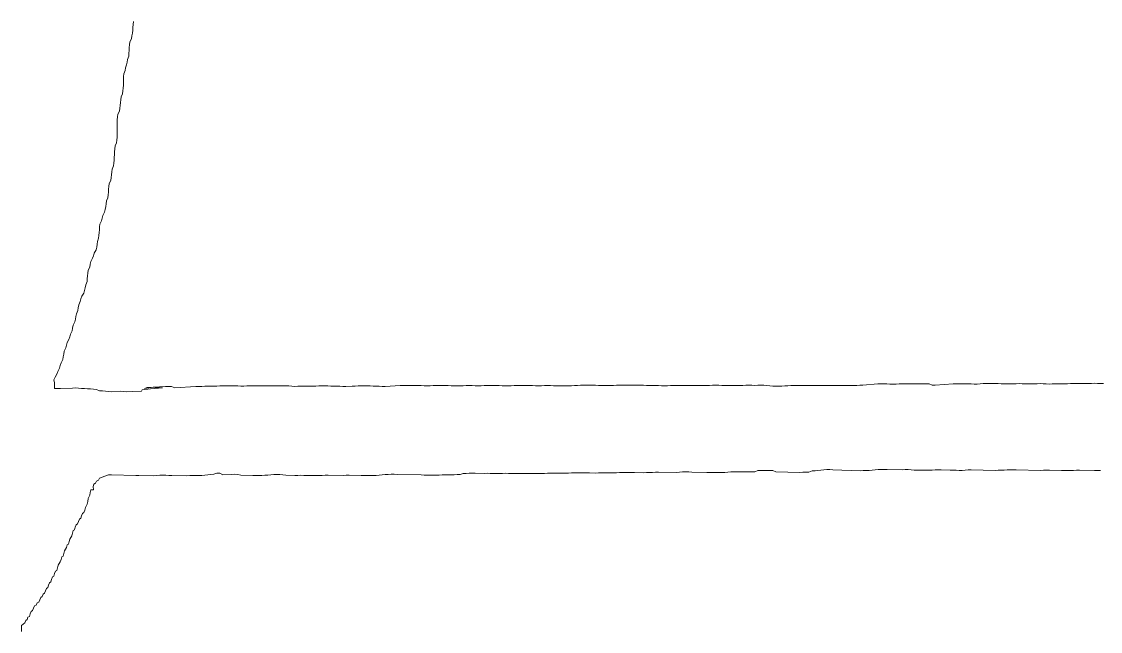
# Model space of a CAD drawing. Extents: x -16 to 11205, y -14909 to 147.
# Drawn here: x 113.33 to 121.24, y 36.49 to 40.95 of the extents above; entities that cross this region are included whole.
import ezdxf

# ---------------------------------------------------------------- set-up
doc = ezdxf.new("R2010")
doc.units = 0
doc.layers.get('0').update_dxf_attribs({"color": 1, "linetype": 'CONTINUOUS', "lineweight": 15, "true_color": 0xff0000})

msp = doc.modelspace()

# ---------------------------------------------------------------- linework, layer by layer
for p, q in [((114.1492, 40.9325), (114.1501, 40.9541)), ((114.1395, 40.8487), (114.1425, 40.8693)), ((114.1425, 40.8693), (114.1448, 40.8902)), ((114.1448, 40.8902), (114.1471, 40.9112)), ((114.1471, 40.9112), (114.1492, 40.9325)), ((114.1212, 40.7845), (114.1242, 40.8052)), ((114.1242, 40.8052), (114.1356, 40.8282)), ((114.1356, 40.8282), (114.1395, 40.8487)), ((114.1159, 40.7006), (114.1172, 40.7216)), ((114.1172, 40.7216), (114.1183, 40.7426)), ((114.1183, 40.7426), (114.1194, 40.7636)), ((114.1194, 40.7636), (114.1212, 40.7845)), ((114.0932, 40.6165), (114.0987, 40.6364)), ((114.0987, 40.6364), (114.1036, 40.6565)), ((114.1036, 40.6565), (114.1071, 40.6771)), ((114.1071, 40.6771), (114.1159, 40.7006)), ((114.078, 40.5306), (114.0785, 40.5516)), ((114.0785, 40.5516), (114.079, 40.5726)), ((114.079, 40.5726), (114.089, 40.596)), ((114.089, 40.596), (114.0932, 40.6165)), ((114.0754, 40.4673), (114.0765, 40.4883)), ((114.0765, 40.4883), (114.0773, 40.5094)), ((114.0773, 40.5094), (114.078, 40.5306)), ((114.0569, 40.3821), (114.0599, 40.4028)), ((114.0599, 40.4028), (114.0704, 40.4258)), ((114.0704, 40.4258), (114.0734, 40.4464)), ((114.0734, 40.4464), (114.0754, 40.4673)), ((114.048, 40.2989), (114.0512, 40.3195)), ((114.0512, 40.3195), (114.0534, 40.3403)), ((114.0534, 40.3403), (114.0549, 40.3613)), ((114.0549, 40.3613), (114.0569, 40.3821)), ((114.0323, 40.2343), (114.0341, 40.2553)), ((114.0341, 40.2553), (114.0371, 40.2759)), ((114.0371, 40.2759), (114.048, 40.2989)), ((114.0309, 40.1709), (114.031, 40.1921)), ((114.031, 40.1497), (114.0309, 40.1709)), ((114.031, 40.1921), (114.0314, 40.2132)), ((114.0314, 40.2132), (114.0323, 40.2343)), ((114.0266, 40.0657), (114.029, 40.0865)), ((114.029, 40.0865), (114.0306, 40.1075)), ((114.0306, 40.1075), (114.0311, 40.1286)), ((114.0311, 40.1286), (114.031, 40.1497)), ((114.0114, 39.9802), (114.0128, 40.0012)), ((114.0128, 40.0012), (114.0148, 40.0221)), ((114.0148, 40.0221), (114.0172, 40.0429)), ((114.0172, 40.0429), (114.0266, 40.0657)), ((114.0077, 39.9172), (114.0093, 39.9381)), ((114.0093, 39.9381), (114.0103, 39.9592)), ((114.0103, 39.9592), (114.0114, 39.9802)), ((113.9899, 39.8319), (113.9924, 39.8526)), ((113.9924, 39.8526), (113.9954, 39.8733)), ((113.9954, 39.8733), (114.0054, 39.8964)), ((114.0054, 39.8964), (114.0077, 39.9172)), ((113.9704, 39.7468), (113.9736, 39.7674)), ((113.9736, 39.7674), (113.9841, 39.7906)), ((113.9841, 39.7906), (113.9872, 39.8112)), ((113.9872, 39.8112), (113.9899, 39.8319)), ((113.9619, 39.6636), (113.9646, 39.6843)), ((113.9646, 39.6843), (113.9666, 39.7051)), ((113.9666, 39.7051), (113.9683, 39.726)), ((113.9683, 39.726), (113.9704, 39.7468)), ((113.9471, 39.5987), (113.9494, 39.6195)), ((113.9494, 39.6195), (113.952, 39.6403)), ((113.952, 39.6403), (113.9619, 39.6636)), ((113.9203, 39.5153), (113.926, 39.5348)), ((113.926, 39.5348), (113.9395, 39.5584)), ((113.9395, 39.5584), (113.944, 39.5783)), ((113.944, 39.5783), (113.9471, 39.5987)), ((113.9011, 39.4299), (113.9026, 39.4508)), ((113.9026, 39.4508), (113.9047, 39.4715)), ((113.9047, 39.4715), (113.9156, 39.4952)), ((113.9156, 39.4952), (113.9203, 39.5153)), ((113.8861, 39.344), (113.8951, 39.3673)), ((113.8951, 39.3673), (113.8974, 39.3881)), ((113.8974, 39.3881), (113.8994, 39.409)), ((113.8994, 39.409), (113.9011, 39.4299)), ((113.8768, 39.2824), (113.881, 39.3024)), ((113.881, 39.3024), (113.8839, 39.323)), ((113.8839, 39.323), (113.8861, 39.344)), ((113.8383, 39.196), (113.8511, 39.2202)), ((113.8511, 39.2202), (113.857, 39.2394)), ((113.857, 39.2394), (113.8633, 39.2585)), ((113.8633, 39.2585), (113.8768, 39.2824)), ((113.815, 39.112), (113.8183, 39.1324)), ((113.8183, 39.1324), (113.8299, 39.156)), ((113.8299, 39.156), (113.8341, 39.1762)), ((113.8341, 39.1762), (113.8383, 39.196)), ((113.8103, 39.0494), (113.812, 39.0702)), ((113.812, 39.0702), (113.8132, 39.0912)), ((113.8132, 39.0912), (113.815, 39.112)), ((113.7863, 38.9658), (113.7917, 38.9852)), ((113.7917, 38.9852), (113.7966, 39.005)), ((113.7966, 39.005), (113.8008, 39.0255)), ((113.8008, 39.0255), (113.8103, 39.0494)), ((113.7493, 38.879), (113.7607, 38.9032)), ((113.7607, 38.9032), (113.7659, 38.923)), ((113.7659, 38.923), (113.7719, 38.9421)), ((113.7719, 38.9421), (113.7863, 38.9658)), ((113.7291, 38.7939), (113.7332, 38.8141)), ((113.7332, 38.8141), (113.7436, 38.838)), ((113.7436, 38.838), (113.7464, 38.8586)), ((113.7464, 38.8586), (113.7493, 38.879)), ((113.7088, 38.7299), (113.7205, 38.7538)), ((113.7205, 38.7538), (113.7248, 38.7738)), ((113.7248, 38.7738), (113.7291, 38.7939)), ((113.6835, 38.646), (113.689, 38.6654)), ((113.689, 38.6654), (113.7012, 38.6897)), ((113.7012, 38.6897), (113.7049, 38.7097)), ((113.7049, 38.7097), (113.7088, 38.7299)), ((113.6543, 38.5635), (113.6587, 38.5834)), ((113.6587, 38.5834), (113.6636, 38.6029)), ((113.6636, 38.6029), (113.6777, 38.6267)), ((113.6777, 38.6267), (113.6835, 38.646)), ((113.6327, 38.4786), (113.6366, 38.4987)), ((113.6366, 38.4987), (113.6398, 38.5191)), ((113.6398, 38.5191), (113.6429, 38.5394)), ((113.6429, 38.5394), (113.6543, 38.5635)), ((113.6091, 38.4158), (113.6146, 38.4353)), ((113.6146, 38.4353), (113.6202, 38.4547)), ((113.6202, 38.4547), (113.6327, 38.4786)), ((113.5683, 38.3296), (113.5767, 38.349)), ((113.5767, 38.349), (113.59, 38.3725)), ((113.59, 38.3725), (113.5959, 38.392)), ((113.5959, 38.392), (113.6091, 38.4158)), ((113.5715, 38.308), (113.5683, 38.3296)), ((113.5715, 38.2657), (113.5715, 38.308)), ((113.5935, 38.2657), (113.5715, 38.2657)), ((113.6156, 38.2657), (113.5935, 38.2657)), ((113.7034, 38.2701), (113.6156, 38.2657)), ((113.7257, 38.2711), (113.7034, 38.2701)), ((113.7479, 38.2698), (113.7257, 38.2711)), ((113.7699, 38.2676), (113.7479, 38.2698)), ((113.7918, 38.266), (113.7699, 38.2676)), ((113.8137, 38.265), (113.7918, 38.266)), ((113.8356, 38.2638), (113.8137, 38.265)), ((113.8574, 38.2618), (113.8356, 38.2638)), ((113.8791, 38.2595), (113.8574, 38.2618)), ((113.9026, 38.2504), (113.8791, 38.2595)), ((114.2762, 38.2654), (114.2134, 38.2581)), ((114.2314, 38.2673), (114.2976, 38.2753)), ((114.2516, 38.2744), (114.2314, 38.2673)), ((114.3864, 38.2814), (114.2516, 38.2744)), ((114.3642, 38.2724), (114.2762, 38.2654)), ((114.2976, 38.2753), (114.3202, 38.2726)), ((114.3202, 38.2726), (114.3423, 38.2715)), ((114.3423, 38.2715), (114.3642, 38.2724)), ((114.4083, 38.2821), (114.3864, 38.2814)), ((114.4302, 38.2813), (114.4083, 38.2821)), ((114.4527, 38.2719), (114.4302, 38.2813)), ((114.6069, 38.2802), (114.4527, 38.2719)), ((114.6289, 38.2815), (114.6069, 38.2802)), ((114.6508, 38.2825), (114.6289, 38.2815)), ((114.6728, 38.2829), (114.6508, 38.2825)), ((114.6948, 38.2828), (114.6728, 38.2829)), ((114.7168, 38.2826), (114.6948, 38.2828)), ((114.7388, 38.2831), (114.7168, 38.2826)), ((114.7608, 38.2843), (114.7388, 38.2831)), ((114.7828, 38.2855), (114.7608, 38.2843)), ((114.8048, 38.2859), (114.7828, 38.2855)), ((114.8268, 38.2859), (114.8048, 38.2859)), ((114.8488, 38.2862), (114.8268, 38.2859)), ((114.8708, 38.2869), (114.8488, 38.2862)), ((114.8929, 38.2869), (114.8708, 38.2869)), ((114.9149, 38.2858), (114.8929, 38.2869)), ((114.9369, 38.2846), (114.9149, 38.2858)), ((114.9589, 38.2847), (114.9369, 38.2846)), ((114.9809, 38.2859), (114.9589, 38.2847)), ((115.003, 38.2866), (114.9809, 38.2859)), ((115.025, 38.2863), (115.003, 38.2866)), ((115.047, 38.2855), (115.025, 38.2863)), ((115.069, 38.2854), (115.047, 38.2855)), ((115.0911, 38.286), (115.069, 38.2854)), ((115.1131, 38.2863), (115.0911, 38.286)), ((115.1351, 38.2859), (115.1131, 38.2863)), ((115.1571, 38.2853), (115.1351, 38.2859)), ((115.1792, 38.285), (115.1571, 38.2853)), ((115.2012, 38.2852), (115.1792, 38.285)), ((115.2232, 38.2861), (115.2012, 38.2852)), ((115.2452, 38.287), (115.2232, 38.2861)), ((115.2673, 38.2869), (115.2452, 38.287)), ((115.2892, 38.2853), (115.2673, 38.2869)), ((115.3112, 38.2832), (115.2892, 38.2853)), ((115.3332, 38.2822), (115.3112, 38.2832)), ((115.3553, 38.2829), (115.3332, 38.2822)), ((115.3774, 38.2841), (115.3553, 38.2829)), ((115.3994, 38.2843), (115.3774, 38.2841)), ((115.4214, 38.2834), (115.3994, 38.2843)), ((115.4435, 38.2826), (115.4214, 38.2834)), ((115.4655, 38.283), (115.4435, 38.2826)), ((115.4876, 38.2843), (115.4655, 38.283)), ((115.5095, 38.2857), (115.4876, 38.2843)), ((115.5315, 38.2868), (115.5095, 38.2857)), ((115.5535, 38.2867), (115.5315, 38.2868)), ((115.5755, 38.2853), (115.5535, 38.2867)), ((115.5975, 38.2838), (115.5755, 38.2853)), ((115.6195, 38.2834), (115.5975, 38.2838)), ((115.6415, 38.2835), (115.6195, 38.2834)), ((115.6636, 38.2829), (115.6415, 38.2835)), ((115.6856, 38.2815), (115.6636, 38.2829)), ((115.7077, 38.2805), (115.6856, 38.2815)), ((115.7519, 38.283), (115.7077, 38.2805)), ((115.7738, 38.2845), (115.7519, 38.283)), ((115.7958, 38.2852), (115.7738, 38.2845)), ((115.8178, 38.2857), (115.7958, 38.2852)), ((115.8398, 38.286), (115.8178, 38.2857)), ((115.8618, 38.2857), (115.8398, 38.286)), ((115.8839, 38.2851), (115.8618, 38.2857)), ((115.9059, 38.2846), (115.8839, 38.2851)), ((115.9278, 38.2841), (115.9059, 38.2846)), ((115.9498, 38.2833), (115.9278, 38.2841)), ((115.9718, 38.282), (115.9498, 38.2833)), ((115.9939, 38.2807), (115.9718, 38.282)), ((116.1039, 38.2881), (115.9939, 38.2807)), ((116.126, 38.2886), (116.1039, 38.2881)), ((116.1481, 38.2886), (116.126, 38.2886)), ((116.1701, 38.2889), (116.1481, 38.2886)), ((116.1922, 38.2894), (116.1701, 38.2889)), ((116.2142, 38.2897), (116.1922, 38.2894)), ((116.2363, 38.2889), (116.2142, 38.2897)), ((116.2583, 38.2875), (116.2363, 38.2889)), ((116.2803, 38.2865), (116.2583, 38.2875)), ((116.3023, 38.2864), (116.2803, 38.2865)), ((116.3243, 38.2871), (116.3023, 38.2864)), ((116.3463, 38.2879), (116.3243, 38.2871)), ((116.3683, 38.2884), (116.3463, 38.2879)), ((116.3904, 38.2885), (116.3683, 38.2884)), ((116.4124, 38.2882), (116.3904, 38.2885)), ((116.4345, 38.2879), (116.4124, 38.2882)), ((116.4565, 38.2876), (116.4345, 38.2879)), ((116.4785, 38.2871), (116.4565, 38.2876)), ((116.5005, 38.2867), (116.4785, 38.2871)), ((116.5225, 38.2864), (116.5005, 38.2867)), ((116.5445, 38.2866), (116.5225, 38.2864)), ((116.5665, 38.2873), (116.5445, 38.2866)), ((116.5886, 38.288), (116.5665, 38.2873)), ((116.6106, 38.2882), (116.5886, 38.288)), ((116.6326, 38.2878), (116.6106, 38.2882)), ((116.6547, 38.287), (116.6326, 38.2878)), ((116.6767, 38.2868), (116.6547, 38.287)), ((116.6987, 38.2871), (116.6767, 38.2868)), ((116.7207, 38.2875), (116.6987, 38.2871)), ((116.7427, 38.2879), (116.7207, 38.2875)), ((116.7648, 38.2882), (116.7427, 38.2879)), ((116.7868, 38.2884), (116.7648, 38.2882)), ((116.8089, 38.2883), (116.7868, 38.2884)), ((116.8309, 38.2875), (116.8089, 38.2883)), ((116.8529, 38.2863), (116.8309, 38.2875)), ((116.8749, 38.2854), (116.8529, 38.2863)), ((116.8969, 38.2856), (116.8749, 38.2854)), ((116.9189, 38.2865), (116.8969, 38.2856)), ((116.9409, 38.2876), (116.9189, 38.2865)), ((116.9629, 38.288), (116.9409, 38.2876)), ((116.985, 38.2878), (116.9629, 38.288)), ((117.007, 38.2876), (116.985, 38.2878)), ((117.029, 38.2878), (117.007, 38.2876)), ((117.0511, 38.2882), (117.029, 38.2878)), ((117.0731, 38.288), (117.0511, 38.2882)), ((117.0951, 38.2871), (117.0731, 38.288)), ((117.1171, 38.2863), (117.0951, 38.2871)), ((117.1391, 38.2865), (117.1171, 38.2863)), ((117.1611, 38.2875), (117.1391, 38.2865)), ((117.1832, 38.2883), (117.1611, 38.2875)), ((117.2052, 38.2881), (117.1832, 38.2883)), ((117.2273, 38.2871), (117.2052, 38.2881)), ((117.2493, 38.2864), (117.2273, 38.2871)), ((117.2713, 38.2861), (117.2493, 38.2864)), ((117.2933, 38.2859), (117.2713, 38.2861)), ((117.3153, 38.2856), (117.2933, 38.2859)), ((117.3373, 38.2858), (117.3153, 38.2856)), ((117.3593, 38.2867), (117.3373, 38.2858)), ((117.3812, 38.2881), (117.3593, 38.2867)), ((117.4032, 38.2895), (117.3812, 38.2881)), ((117.4252, 38.2904), (117.4032, 38.2895)), ((117.4473, 38.2907), (117.4252, 38.2904)), ((117.4694, 38.2907), (117.4473, 38.2907)), ((117.4915, 38.2906), (117.4694, 38.2907)), ((117.5136, 38.2904), (117.4915, 38.2906)), ((117.5357, 38.2899), (117.5136, 38.2904)), ((117.5577, 38.2891), (117.5357, 38.2899)), ((117.5796, 38.2883), (117.5577, 38.2891)), ((117.6016, 38.288), (117.5796, 38.2883)), ((117.6236, 38.2883), (117.6016, 38.288)), ((117.6456, 38.2889), (117.6236, 38.2883)), ((117.6676, 38.2896), (117.6456, 38.2889)), ((117.6896, 38.29), (117.6676, 38.2896)), ((117.7117, 38.2902), (117.6896, 38.29)), ((117.7337, 38.2904), (117.7117, 38.2902)), ((117.7558, 38.2904), (117.7337, 38.2904)), ((117.7778, 38.2901), (117.7558, 38.2904)), ((117.7998, 38.29), (117.7778, 38.2901)), ((117.8218, 38.29), (117.7998, 38.29)), ((117.8439, 38.2904), (117.8218, 38.29)), ((117.866, 38.2905), (117.8439, 38.2904)), ((117.888, 38.29), (117.866, 38.2905)), ((117.91, 38.2892), (117.888, 38.29)), ((117.932, 38.2887), (117.91, 38.2892)), ((117.9541, 38.2888), (117.932, 38.2887)), ((117.9761, 38.2886), (117.9541, 38.2888)), ((117.9981, 38.2876), (117.9761, 38.2886)), ((118.0201, 38.2863), (117.9981, 38.2876)), ((118.0421, 38.2859), (118.0201, 38.2863)), ((118.064, 38.2869), (118.0421, 38.2859)), ((118.086, 38.2883), (118.064, 38.2869)), ((118.108, 38.2891), (118.086, 38.2883)), ((118.1301, 38.289), (118.108, 38.2891)), ((118.1522, 38.2889), (118.1301, 38.289)), ((118.1742, 38.2887), (118.1522, 38.2889)), ((118.1962, 38.2883), (118.1742, 38.2887)), ((118.2182, 38.2878), (118.1962, 38.2883)), ((118.2403, 38.2876), (118.2182, 38.2878)), ((118.2623, 38.2879), (118.2403, 38.2876)), ((118.2843, 38.2884), (118.2623, 38.2879)), ((118.3063, 38.2887), (118.2843, 38.2884)), ((118.3283, 38.2889), (118.3063, 38.2887)), ((118.3503, 38.2892), (118.3283, 38.2889)), ((118.3723, 38.2895), (118.3503, 38.2892)), ((118.3944, 38.2899), (118.3723, 38.2895)), ((118.4164, 38.2901), (118.3944, 38.2899)), ((118.4385, 38.29), (118.4164, 38.2901)), ((118.4606, 38.2896), (118.4385, 38.29)), ((118.4826, 38.2887), (118.4606, 38.2896)), ((118.5046, 38.288), (118.4826, 38.2887)), ((118.5265, 38.288), (118.5046, 38.288)), ((118.5485, 38.2885), (118.5265, 38.288)), ((118.5705, 38.2889), (118.5485, 38.2885)), ((118.5925, 38.289), (118.5705, 38.2889)), ((118.6145, 38.2893), (118.5925, 38.289)), ((118.6366, 38.2899), (118.6145, 38.2893)), ((118.6586, 38.2903), (118.6366, 38.2899)), ((118.6807, 38.2901), (118.6586, 38.2903)), ((118.7027, 38.2898), (118.6807, 38.2901)), ((118.7248, 38.29), (118.7027, 38.2898)), ((118.747, 38.2906), (118.7248, 38.29)), ((118.7691, 38.2903), (118.747, 38.2906)), ((118.791, 38.2886), (118.7691, 38.2903)), ((118.8129, 38.2862), (118.791, 38.2886)), ((118.8348, 38.2847), (118.8129, 38.2862)), ((118.8569, 38.2842), (118.8348, 38.2847)), ((118.8789, 38.2844), (118.8569, 38.2842)), ((118.9009, 38.2847), (118.8789, 38.2844)), ((118.9229, 38.2854), (118.9009, 38.2847)), ((118.9449, 38.2869), (118.9229, 38.2854)), ((118.9668, 38.2886), (118.9449, 38.2869)), ((118.9889, 38.2897), (118.9668, 38.2886)), ((119.011, 38.2898), (118.9889, 38.2897)), ((119.0331, 38.2893), (119.011, 38.2898)), ((119.0551, 38.2885), (119.0331, 38.2893)), ((119.0771, 38.288), (119.0551, 38.2885)), ((119.0991, 38.2878), (119.0771, 38.288)), ((119.1211, 38.2878), (119.0991, 38.2878)), ((119.1431, 38.288), (119.1211, 38.2878)), ((119.1652, 38.2882), (119.1431, 38.288)), ((119.1872, 38.2885), (119.1652, 38.2882)), ((119.2092, 38.2886), (119.1872, 38.2885)), ((119.2312, 38.2884), (119.2092, 38.2886)), ((119.2532, 38.2882), (119.2312, 38.2884)), ((119.2753, 38.2883), (119.2532, 38.2882)), ((119.2973, 38.2887), (119.2753, 38.2883)), ((119.3193, 38.2893), (119.2973, 38.2887)), ((119.3413, 38.2898), (119.3193, 38.2893)), ((119.3634, 38.2898), (119.3413, 38.2898)), ((119.3854, 38.2894), (119.3634, 38.2898)), ((119.4074, 38.289), (119.3854, 38.2894)), ((119.4294, 38.2891), (119.4074, 38.289)), ((119.4514, 38.2896), (119.4294, 38.2891)), ((119.4734, 38.2899), (119.4514, 38.2896)), ((119.4954, 38.2901), (119.4734, 38.2899)), ((119.6057, 38.2998), (119.4954, 38.2901)), ((119.6277, 38.3001), (119.6057, 38.2998)), ((119.6497, 38.3004), (119.6277, 38.3001)), ((119.6716, 38.3002), (119.6497, 38.3004)), ((119.6936, 38.2993), (119.6716, 38.3002)), ((119.7157, 38.2985), (119.6936, 38.2993)), ((119.7378, 38.2987), (119.7157, 38.2985)), ((119.7599, 38.2997), (119.7378, 38.2987)), ((119.7819, 38.3006), (119.7599, 38.2997)), ((119.8039, 38.3008), (119.7819, 38.3006)), ((119.8258, 38.3003), (119.8039, 38.3008)), ((119.8478, 38.2999), (119.8258, 38.3003)), ((119.8699, 38.2998), (119.8478, 38.2999)), ((119.8919, 38.2999), (119.8699, 38.2998)), ((119.9139, 38.3001), (119.8919, 38.2999)), ((119.9359, 38.3003), (119.9139, 38.3001)), ((119.9579, 38.3005), (119.9359, 38.3003)), ((119.9798, 38.3003), (119.9579, 38.3005)), ((120.0023, 38.2921), (119.9798, 38.3003)), ((120.0243, 38.2907), (120.0023, 38.2921)), ((120.1563, 38.3003), (120.0243, 38.2907)), ((120.1783, 38.3001), (120.1563, 38.3003)), ((120.2003, 38.2998), (120.1783, 38.3001)), ((120.2223, 38.3001), (120.2003, 38.2998)), ((120.2443, 38.3006), (120.2223, 38.3001)), ((120.2663, 38.3008), (120.2443, 38.3006)), ((120.2883, 38.3002), (120.2663, 38.3008)), ((120.3104, 38.2995), (120.2883, 38.3002)), ((120.3325, 38.2995), (120.3104, 38.2995)), ((120.3546, 38.3006), (120.3325, 38.2995)), ((120.3765, 38.3021), (120.3546, 38.3006)), ((120.3985, 38.3034), (120.3765, 38.3021)), ((120.4204, 38.3039), (120.3985, 38.3034)), ((120.4424, 38.3037), (120.4204, 38.3039)), ((120.4644, 38.3033), (120.4424, 38.3037)), ((120.4864, 38.3026), (120.4644, 38.3033)), ((120.5084, 38.3016), (120.4864, 38.3026)), ((120.5304, 38.3007), (120.5084, 38.3016)), ((120.5525, 38.3003), (120.5304, 38.3007)), ((120.5746, 38.3006), (120.5525, 38.3003)), ((120.5966, 38.3013), (120.5746, 38.3006)), ((120.6186, 38.302), (120.5966, 38.3013)), ((120.6406, 38.3021), (120.6186, 38.302)), ((120.6626, 38.3017), (120.6406, 38.3021)), ((120.6846, 38.301), (120.6626, 38.3017)), ((120.7067, 38.3003), (120.6846, 38.301)), ((120.7288, 38.3002), (120.7067, 38.3003)), ((120.7508, 38.3008), (120.7288, 38.3002)), ((120.7728, 38.302), (120.7508, 38.3008)), ((120.7948, 38.3026), (120.7728, 38.302)), ((120.8168, 38.3019), (120.7948, 38.3026)), ((120.8388, 38.3005), (120.8168, 38.3019)), ((120.8608, 38.2995), (120.8388, 38.3005)), ((120.883, 38.2997), (120.8608, 38.2995)), ((120.905, 38.3008), (120.883, 38.2997)), ((120.927, 38.3017), (120.905, 38.3008)), ((120.949, 38.3019), (120.927, 38.3017)), ((120.9711, 38.3019), (120.949, 38.3019)), ((120.9931, 38.302), (120.9711, 38.3019)), ((121.0151, 38.3025), (120.9931, 38.302)), ((121.0371, 38.3033), (121.0151, 38.3025)), ((121.0591, 38.3038), (121.0371, 38.3033)), ((121.0811, 38.3035), (121.0591, 38.3038)), ((121.1031, 38.303), (121.0811, 38.3035)), ((121.1251, 38.3028), (121.1031, 38.303)), ((121.1472, 38.3034), (121.1251, 38.3028)), ((121.1692, 38.3043), (121.1472, 38.3034)), ((121.1912, 38.3047), (121.1692, 38.3043)), ((121.2132, 38.3042), (121.1912, 38.3047)), ((121.2352, 38.3031), (121.2132, 38.3042)), ((121.2572, 38.3026), (121.2352, 38.3031)), ((113.9245, 38.2491), (113.9026, 38.2504)), ((113.9462, 38.247), (113.9245, 38.2491)), ((113.9679, 38.2441), (113.9462, 38.247)), ((113.9898, 38.2419), (113.9679, 38.2441)), ((114.0561, 38.2463), (113.9898, 38.2419)), ((114.0781, 38.2453), (114.0561, 38.2463)), ((114.0998, 38.2414), (114.0781, 38.2453)), ((114.1441, 38.2443), (114.0998, 38.2414)), ((114.2088, 38.2474), (114.1441, 38.2443)), ((114.2134, 38.2581), (114.2088, 38.2474)), ((113.9203, 37.6164), (113.9679, 37.6332)), ((113.9679, 37.6332), (113.9901, 37.6334)), ((113.9901, 37.6334), (114.1667, 37.63)), ((114.1667, 37.63), (114.1887, 37.6301)), ((114.1887, 37.6301), (114.2989, 37.628)), ((114.2989, 37.628), (114.3209, 37.6295)), ((114.3209, 37.6295), (114.3428, 37.6309)), ((114.3428, 37.6309), (114.3649, 37.6313)), ((114.3649, 37.6313), (114.3869, 37.6308)), ((114.3869, 37.6308), (114.4089, 37.6304)), ((114.4089, 37.6304), (114.4309, 37.6304)), ((114.4309, 37.6304), (114.5411, 37.6282)), ((114.5411, 37.6282), (114.5631, 37.6292)), ((114.5631, 37.6292), (114.5851, 37.6289)), ((114.5851, 37.6289), (114.6513, 37.629)), ((114.6513, 37.629), (114.673, 37.6316)), ((114.673, 37.6316), (114.6947, 37.6343)), ((114.6947, 37.6343), (114.7165, 37.637)), ((114.7165, 37.637), (114.7387, 37.6392)), ((114.7387, 37.6392), (114.7612, 37.6473)), ((114.7612, 37.6473), (114.783, 37.6457)), ((114.783, 37.6457), (114.8056, 37.6353)), ((114.8056, 37.6353), (114.8715, 37.6367)), ((114.8715, 37.6367), (114.8938, 37.6384)), ((114.8938, 37.6384), (114.916, 37.636)), ((114.916, 37.636), (114.9376, 37.6314)), ((114.9376, 37.6314), (115.0256, 37.6304)), ((115.0256, 37.6304), (115.0476, 37.63)), ((115.0476, 37.63), (115.0696, 37.6297)), ((115.0696, 37.6297), (115.0916, 37.6302)), ((115.0916, 37.6302), (115.1136, 37.6315)), ((115.1136, 37.6315), (115.1354, 37.6329)), ((115.1354, 37.6329), (115.1574, 37.6343)), ((115.1574, 37.6343), (115.1795, 37.636)), ((115.1795, 37.636), (115.2018, 37.6374)), ((115.2018, 37.6374), (115.2241, 37.637)), ((115.2241, 37.637), (115.2461, 37.6344)), ((115.2461, 37.6344), (115.2679, 37.631)), ((115.2679, 37.631), (115.3339, 37.6298)), ((115.3339, 37.6298), (115.3559, 37.6306)), ((115.3559, 37.6306), (115.3779, 37.6308)), ((115.3779, 37.6308), (115.4, 37.6304)), ((115.4, 37.6304), (115.5101, 37.6283)), ((115.5101, 37.6283), (115.5321, 37.6301)), ((115.5321, 37.6301), (115.5541, 37.6312)), ((115.5541, 37.6312), (115.5761, 37.6311)), ((115.5761, 37.6311), (115.6862, 37.6301)), ((115.6862, 37.6301), (115.7082, 37.631)), ((115.7082, 37.631), (115.7303, 37.6309)), ((115.7303, 37.6309), (115.8184, 37.6291)), ((115.8184, 37.6291), (115.8404, 37.6292)), ((115.8404, 37.6292), (115.8624, 37.6289)), ((115.8624, 37.6289), (115.9286, 37.6286)), ((115.9286, 37.6286), (115.9503, 37.6311)), ((115.9503, 37.6311), (115.972, 37.634)), ((115.972, 37.634), (115.9939, 37.6363)), ((115.9939, 37.6363), (116.016, 37.6378)), ((116.016, 37.6378), (116.0385, 37.6391)), ((116.0385, 37.6391), (116.0611, 37.6394)), ((116.0611, 37.6394), (116.0834, 37.6376)), ((116.0834, 37.6376), (116.2588, 37.6339)), ((116.2588, 37.6339), (116.2809, 37.633)), ((116.2809, 37.633), (116.3689, 37.6312)), ((116.3689, 37.6312), (116.3908, 37.633)), ((116.3908, 37.633), (116.4128, 37.6341)), ((116.4128, 37.6341), (116.4348, 37.6345)), ((116.4348, 37.6345), (116.4568, 37.6345)), ((116.4568, 37.6345), (116.4789, 37.6347)), ((116.4789, 37.6347), (116.5009, 37.6355)), ((116.5009, 37.6355), (116.5229, 37.6361)), ((116.5229, 37.6361), (116.5449, 37.6361)), ((116.5449, 37.6361), (116.5674, 37.6432)), ((116.5674, 37.6432), (116.5894, 37.6442)), ((116.5894, 37.6442), (116.6113, 37.6456)), ((116.6113, 37.6456), (116.6333, 37.6463)), ((116.6333, 37.6463), (116.6552, 37.6459)), ((116.6552, 37.6459), (116.7213, 37.645)), ((116.7213, 37.645), (116.7433, 37.6454)), ((116.7433, 37.6454), (116.7653, 37.6453)), ((116.7653, 37.6453), (116.7873, 37.6449)), ((116.7873, 37.6449), (116.8094, 37.6447)), ((116.8094, 37.6447), (116.8314, 37.6449)), ((116.8314, 37.6449), (116.8534, 37.6452)), ((116.8534, 37.6452), (116.8754, 37.6454)), ((116.8754, 37.6454), (116.8974, 37.6451)), ((116.8974, 37.6451), (116.9856, 37.644)), ((116.9856, 37.644), (117.0076, 37.645)), ((117.0076, 37.645), (117.0296, 37.6452)), ((117.0296, 37.6452), (117.0516, 37.6448)), ((117.0516, 37.6448), (117.0957, 37.6438)), ((117.0957, 37.6438), (117.1178, 37.6439)), ((117.1178, 37.6439), (117.1399, 37.6443)), ((117.1399, 37.6443), (117.1619, 37.6451)), ((117.1619, 37.6451), (117.1839, 37.6461)), ((117.1839, 37.6461), (117.2058, 37.6468)), ((117.2058, 37.6468), (117.2278, 37.6467)), ((117.2278, 37.6467), (117.2499, 37.6462)), ((117.2499, 37.6462), (117.2719, 37.646)), ((117.2719, 37.646), (117.2939, 37.6463)), ((117.2939, 37.6463), (117.316, 37.647)), ((117.316, 37.647), (117.338, 37.6477)), ((117.338, 37.6477), (117.36, 37.648)), ((117.36, 37.648), (117.382, 37.6481)), ((117.382, 37.6481), (117.404, 37.6482)), ((117.404, 37.6482), (117.426, 37.6484)), ((117.426, 37.6484), (117.448, 37.649)), ((117.448, 37.649), (117.47, 37.6491)), ((117.47, 37.6491), (117.4921, 37.6487)), ((117.4921, 37.6487), (117.5361, 37.6477)), ((117.5361, 37.6477), (117.5582, 37.648)), ((117.5582, 37.648), (117.5802, 37.649)), ((117.5802, 37.649), (117.6022, 37.6498)), ((117.6022, 37.6498), (117.6242, 37.65)), ((117.6242, 37.65), (117.6462, 37.6495)), ((117.6462, 37.6495), (117.6682, 37.6492)), ((117.6682, 37.6492), (117.6903, 37.6495)), ((117.6903, 37.6495), (117.7123, 37.6503)), ((117.7123, 37.6503), (117.7343, 37.651)), ((117.7343, 37.651), (117.7563, 37.6514)), ((117.7563, 37.6514), (117.7783, 37.6516)), ((117.7783, 37.6516), (117.8004, 37.6517)), ((117.8004, 37.6517), (117.8224, 37.6511)), ((117.8224, 37.6511), (117.8885, 37.6495)), ((117.8885, 37.6495), (117.9105, 37.6502)), ((117.9105, 37.6502), (117.9325, 37.6512)), ((117.9325, 37.6512), (117.9544, 37.6523)), ((117.9544, 37.6523), (117.9765, 37.6532)), ((117.9765, 37.6532), (117.9986, 37.6534)), ((117.9986, 37.6534), (118.1306, 37.6516)), ((118.1306, 37.6516), (118.1524, 37.6544)), ((118.1524, 37.6544), (118.1745, 37.6565)), ((118.1745, 37.6565), (118.1967, 37.6568)), ((118.1967, 37.6568), (118.2189, 37.6555)), ((118.2189, 37.6555), (118.241, 37.6537)), ((118.241, 37.6537), (118.3509, 37.6508)), ((118.3509, 37.6508), (118.3729, 37.6512)), ((118.3729, 37.6512), (118.395, 37.6514)), ((118.395, 37.6514), (118.417, 37.6511)), ((118.417, 37.6511), (118.439, 37.6508)), ((118.439, 37.6508), (118.461, 37.6511)), ((118.461, 37.6511), (118.4829, 37.6522)), ((118.4829, 37.6522), (118.5049, 37.6537)), ((118.5049, 37.6537), (118.5269, 37.6551)), ((118.5269, 37.6551), (118.549, 37.656)), ((118.549, 37.656), (118.5712, 37.6564)), ((118.5712, 37.6564), (118.7027, 37.6564)), ((118.7027, 37.6564), (118.7257, 37.6658)), ((118.7257, 37.6658), (118.7475, 37.6666)), ((118.7475, 37.6666), (118.7694, 37.6663)), ((118.7694, 37.6663), (118.7913, 37.6662)), ((118.7913, 37.6662), (118.8132, 37.6662)), ((118.8132, 37.6662), (118.8351, 37.6656)), ((118.8351, 37.6656), (118.858, 37.6572)), ((118.858, 37.6572), (119.0334, 37.6525)), ((119.0334, 37.6525), (119.0554, 37.6537)), ((119.0554, 37.6537), (119.0773, 37.6543)), ((119.0773, 37.6543), (119.0993, 37.6548)), ((119.0993, 37.6548), (119.1223, 37.6631)), ((119.1223, 37.6631), (119.1443, 37.6646)), ((119.1443, 37.6646), (119.1662, 37.6664)), ((119.1662, 37.6664), (119.188, 37.6685)), ((119.188, 37.6685), (119.2098, 37.6705)), ((119.2098, 37.6705), (119.2318, 37.6722)), ((119.2318, 37.6722), (119.2538, 37.6724)), ((119.2538, 37.6724), (119.2758, 37.6705)), ((119.2758, 37.6705), (119.4742, 37.6646)), ((119.4742, 37.6646), (119.4964, 37.6649)), ((119.4964, 37.6649), (119.5185, 37.6653)), ((119.5185, 37.6653), (119.5404, 37.6668)), ((119.5404, 37.6668), (119.5623, 37.6692)), ((119.5623, 37.6692), (119.5841, 37.6715)), ((119.5841, 37.6715), (119.606, 37.6727)), ((119.606, 37.6727), (119.6281, 37.6732)), ((119.6281, 37.6732), (119.6502, 37.6737)), ((119.6502, 37.6737), (119.6723, 37.6741)), ((119.6723, 37.6741), (119.7823, 37.6709)), ((119.7823, 37.6709), (119.8044, 37.6726)), ((119.8044, 37.6726), (119.8264, 37.6725)), ((119.8264, 37.6725), (119.8484, 37.6709)), ((119.8484, 37.6709), (119.8703, 37.6689)), ((119.8703, 37.6689), (120.0028, 37.6675)), ((120.0028, 37.6675), (120.0246, 37.6701)), ((120.0246, 37.6701), (120.0466, 37.671)), ((120.0466, 37.671), (120.0686, 37.6704)), ((120.0686, 37.6704), (120.1346, 37.6682)), ((120.1346, 37.6682), (120.1567, 37.668)), ((120.1567, 37.668), (120.1787, 37.6673)), ((120.1787, 37.6673), (120.2008, 37.6669)), ((120.2008, 37.6669), (120.2229, 37.6672)), ((120.2229, 37.6672), (120.2449, 37.6686)), ((120.2449, 37.6686), (120.2668, 37.6703)), ((120.2668, 37.6703), (120.2888, 37.6712)), ((120.2888, 37.6712), (120.4652, 37.666)), ((120.4652, 37.666), (120.4872, 37.6674)), ((120.4872, 37.6674), (120.5092, 37.6684)), ((120.5092, 37.6684), (120.5311, 37.6692)), ((120.5311, 37.6692), (120.5531, 37.6701)), ((120.5531, 37.6701), (120.5751, 37.6709)), ((120.5751, 37.6709), (120.5971, 37.671)), ((120.5971, 37.671), (120.6192, 37.6701)), ((120.6192, 37.6701), (120.7956, 37.6658)), ((120.7956, 37.6658), (120.8175, 37.6684)), ((120.8175, 37.6684), (120.8394, 37.6694)), ((120.8394, 37.6694), (120.8614, 37.6688)), ((120.8614, 37.6688), (120.9494, 37.6659)), ((120.9494, 37.6659), (120.9715, 37.6652)), ((120.9715, 37.6652), (120.9936, 37.6652)), ((120.9936, 37.6652), (121.0156, 37.666)), ((121.0156, 37.666), (121.0376, 37.6671)), ((121.0376, 37.6671), (121.0596, 37.6678)), ((121.0596, 37.6678), (121.0816, 37.6674)), ((121.0816, 37.6674), (121.1919, 37.6649)), ((121.1919, 37.6649), (121.2139, 37.6659)), ((121.2139, 37.6659), (121.2359, 37.6664)), ((113.8546, 37.5481), (113.8611, 37.5651)), ((113.8584, 37.5246), (113.8546, 37.5481)), ((113.8611, 37.5651), (113.8736, 37.5724)), ((113.8736, 37.5724), (113.8806, 37.5879)), ((113.8806, 37.5879), (113.8955, 37.5959)), ((113.8955, 37.5959), (113.9025, 37.6091)), ((113.9025, 37.6091), (113.9203, 37.6164)), ((113.8183, 37.4599), (113.8301, 37.4846)), ((113.8301, 37.4846), (113.8342, 37.5044)), ((113.8342, 37.5044), (113.8389, 37.5235)), ((113.8389, 37.5235), (113.8584, 37.5246)), ((113.7931, 37.3762), (113.799, 37.3951)), ((113.799, 37.3951), (113.8119, 37.4197)), ((113.8119, 37.4197), (113.8153, 37.4397)), ((113.8153, 37.4397), (113.8183, 37.4599)), ((113.7543, 37.31), (113.7645, 37.316)), ((113.7645, 37.316), (113.7709, 37.3339)), ((113.7709, 37.3339), (113.7774, 37.3521)), ((113.7774, 37.3521), (113.7871, 37.3578)), ((113.7871, 37.3578), (113.7931, 37.3762)), ((113.7083, 37.2267), (113.7179, 37.2321)), ((113.7179, 37.2321), (113.724, 37.2506)), ((113.724, 37.2506), (113.7306, 37.2686)), ((113.7306, 37.2686), (113.7412, 37.2743)), ((113.7412, 37.2743), (113.7476, 37.2922)), ((113.7476, 37.2922), (113.7543, 37.31)), ((113.6794, 37.1449), (113.6851, 37.1638)), ((113.6851, 37.1638), (113.6988, 37.1883)), ((113.6988, 37.1883), (113.7032, 37.2077)), ((113.7032, 37.2077), (113.7083, 37.2267)), ((113.6396, 37.0585), (113.6449, 37.0776)), ((113.6449, 37.0776), (113.6588, 37.102)), ((113.6588, 37.102), (113.6645, 37.1208)), ((113.6645, 37.1208), (113.6738, 37.126)), ((113.6738, 37.126), (113.6794, 37.1449)), ((113.5985, 36.9726), (113.6139, 36.9966)), ((113.6139, 36.9966), (113.6197, 37.0153)), ((113.6197, 37.0153), (113.6254, 37.0342)), ((113.6254, 37.0342), (113.6344, 37.0395)), ((113.6344, 37.0395), (113.6396, 37.0585)), ((113.5728, 36.9107), (113.5784, 36.9294)), ((113.5784, 36.9294), (113.5883, 36.9347)), ((113.5883, 36.9347), (113.5932, 36.9537)), ((113.5932, 36.9537), (113.5985, 36.9726)), ((113.5286, 36.8261), (113.5344, 36.8445)), ((113.5344, 36.8445), (113.5443, 36.8504)), ((113.5443, 36.8504), (113.5502, 36.8687)), ((113.5502, 36.8687), (113.5565, 36.8868)), ((113.5565, 36.8868), (113.5669, 36.8924)), ((113.5669, 36.8924), (113.5728, 36.9107)), ((113.4822, 36.7429), (113.4888, 36.7603)), ((113.4888, 36.7603), (113.4996, 36.7666)), ((113.4996, 36.7666), (113.5062, 36.7841)), ((113.5062, 36.7841), (113.5128, 36.8018)), ((113.5128, 36.8018), (113.5229, 36.8079)), ((113.5229, 36.8079), (113.5286, 36.8261)), ((113.4251, 36.6739), (113.4369, 36.6804)), ((113.4369, 36.6804), (113.4446, 36.6966)), ((113.4446, 36.6966), (113.4569, 36.7028)), ((113.4569, 36.7028), (113.4642, 36.7194)), ((113.4642, 36.7194), (113.4712, 36.7363)), ((113.4712, 36.7363), (113.4822, 36.7429)), ((113.3887, 36.5977), (113.3949, 36.6155)), ((113.3949, 36.6155), (113.4011, 36.6331)), ((113.4011, 36.6331), (113.4119, 36.6395)), ((113.4119, 36.6395), (113.4181, 36.6572)), ((113.4181, 36.6572), (113.4251, 36.6739)), ((113.3307, 36.5298), (113.3534, 36.5506)), ((113.3308, 36.5086), (113.3307, 36.5298)), ((113.3534, 36.5506), (113.3608, 36.5676)), ((113.3608, 36.5676), (113.3713, 36.574)), ((113.3713, 36.574), (113.3777, 36.5916)), ((113.3777, 36.5916), (113.3887, 36.5977)), ((113.3308, 36.4874), (113.3308, 36.5086))]:
    msp.add_line(p, q)

doc.saveas('drawing.dxf')
